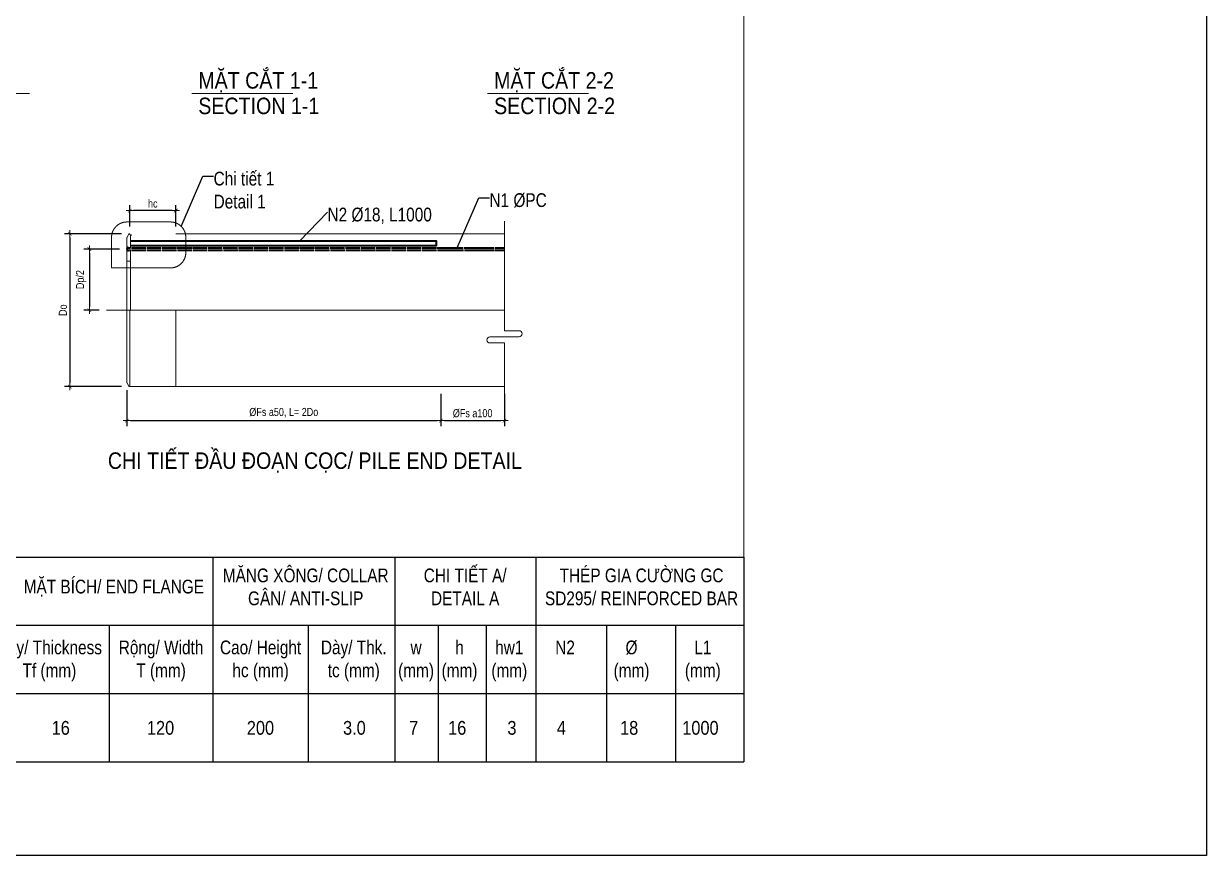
# Model space of a CAD drawing. Header units: millimetres. Extents: x -2123450 to -961021, y -260876 to 649159.
# Drawn here: x -1604211 to -1571989, y -25068 to -2398 of the extents above; entities that cross this region are included whole.
import ezdxf
from ezdxf.enums import TextEntityAlignment as Align

# ---------------------------------------------------------------- set-up
doc = ezdxf.new("R2010")
doc.units = ezdxf.units.MM
doc.header["$LTSCALE"] = 1000
doc.header["$MEASUREMENT"] = 0
doc.header["$PDMODE"] = 66
for name, pattern in [('CENTER2', [1.125, 0.75, -0.125, 0.125, -0.125]), ('CENTERX2', [4, 2.5, -0.5, 0.5, -0.5]), ('HIDDEN2', [4.7625, 3.175, -1.5875])]:
    doc.linetypes.add(name, pattern=pattern)
doc.layers.get('0').update_dxf_attribs({"linetype": 'CONTINUOUS'})
doc.layers.get('DEFPOINTS').update_dxf_attribs({"linetype": 'CONTINUOUS'})
for name, color, linetype, lineweight in [('4.DIM-F', 1, 'CONTINUOUS', 15), ('NDC_S_AXIS', 5, 'CENTER2', 15), ('NDC_S_BREAK-LINE', 1, 'CONTINUOUS', 15), ('NDC_S_CONTINUOUS', 3, 'CONTINUOUS', 20), ('NDC_S_DIM', 1, 'CONTINUOUS', 9), ('NDC_S_HATCH MATERIAL', 8, 'CONTINUOUS', 13), ('NDC_S_REBAR', 4, 'CONTINUOUS', 35), ('NDC_S_VN TEXT', 7, 'CONTINUOUS', 9)]:
    doc.layers.add(name, color=color, linetype=linetype, lineweight=lineweight)
doc.styles.add('NDC_ARIAL', font='arial.ttf', dxfattribs={"width": 0.8})
doc.dimstyles.new('DIM', dxfattribs={"dimtxt": 0.03, "dimasz": 0.035, "dimexe": 0.03, "dimexo": 0.03, "dimgap": 0.005, "dimtad": 1, "dimdec": 0, "dimlfac": 10000, "dimzin": 0, "dimdsep": 46, "dimtxsty": 'NDC_ARIAL', "dimblk": 'DOTSMALL', "dimcen": 0.05, "dimclrd": 1, "dimclre": 1, "dimadec": 0, "dimazin": 0, "dimtfac": 1, "dimtdec": 0, "dimtofl": 0, "dimtmove": 0, "dimatfit": 3, "dimfxl": 0.03, "dimtolj": 1, "dimtzin": 0, "dimarcsym": 0})
doc.dimstyles.new('NDC_1-100', dxfattribs={"dimscale": 100, "dimtxt": 2.2, "dimasz": 1, "dimexe": 1.5, "dimexo": 2, "dimgap": 0.8, "dimtad": 1, "dimdec": 0, "dimdsep": 46, "dimtxsty": 'NDC_ARIAL', "dimblk": 'DIMMARK', "dimcen": 49999.938995, "dimdle": 1.5, "dimclrd": 1, "dimclre": 1, "dimclrt": 3, "dimadec": 0, "dimazin": 0, "dimtfac": 1, "dimtdec": 0, "dimtix": 1, "dimtmove": 2, "dimatfit": 3, "dimfxl": 1, "dimarcsym": 0})

# ---------------------------------------------------------------- blocks, each defined once
blk = doc.blocks.new('_DotSmall')
at = {"color": 0, "linetype": 'ByBlock', "lineweight": 9, "const_width": 0.5}
blk.add_lwpolyline([(-0.0625, 0, 1), (0.0625, 0, 1)], format="xyb", close=True, dxfattribs=at)
blk = doc.blocks.new('DIMMARK')
at = {"layer": 'NDC_S_DIM', "color": 1}
blk.add_line((-1.5, 0), (1, 0), dxfattribs=at)
at = {"layer": 'NDC_S_DIM', "color": 2, "const_width": 0.15}
blk.add_lwpolyline([(-0.5, -0.5), (0.5, 0.5)], dxfattribs=at)
blk = doc.blocks.new('*D467')
at = {"layer": 'DEFPOINTS', "color": 0, "transparency": 16777216}
for p in [(-1601318, -7494), (-1601318, -8125), (-1600068, -8125)]:
    blk.add_point(p, dxfattribs=at)
at = {"layer": 'NDC_S_DIM', "color": 1, "lineweight": -2, "transparency": 16777216}
for p, q in [((-1601318, -7925), (-1601318, -7344)), ((-1600068, -7925), (-1600068, -7344)), ((-1600168, -7494), (-1601218, -7494))]:
    blk.add_line(p, q, dxfattribs=at)
at = {"layer": 'NDC_S_DIM', "color": 1, "lineweight": -2, "transparency": 16777216, "xscale": 100, "yscale": 100, "zscale": 100, "rotation": 180}
blk.add_blockref('DIMMARK', (-1601318, -7494), dxfattribs=at)
at = {"layer": 'NDC_S_DIM', "color": 1, "lineweight": -2, "transparency": 16777216, "xscale": 100, "yscale": 100, "zscale": 100}
blk.add_blockref('DIMMARK', (-1600068, -7494), dxfattribs=at)
at = {"layer": 'NDC_S_DIM', "color": 3, "transparency": 16777216, "insert": (-1600693, -7302), "char_height": 220, "attachment_point": 5, "style": 'NDC_ARIAL'}
blk.add_mtext('hc', dxfattribs=at)
blk = doc.blocks.new('*D468')
at = {"layer": 'DEFPOINTS', "color": 0, "transparency": 16777216}
for p in [(-1601401, -12192), (-1592847, -12292), (-1592847, -13219)]:
    blk.add_point(p, dxfattribs=at)
at = {"layer": 'NDC_S_DIM', "color": 1, "lineweight": -2, "transparency": 16777216}
for p, q in [((-1601401, -12392), (-1601401, -13369)), ((-1592847, -12492), (-1592847, -13369)), ((-1601301, -13219), (-1592947, -13219))]:
    blk.add_line(p, q, dxfattribs=at)
at = {"layer": 'NDC_S_DIM', "color": 1, "lineweight": -2, "transparency": 16777216, "xscale": 100, "yscale": 100, "zscale": 100, "rotation": 180}
blk.add_blockref('DIMMARK', (-1601401, -13219), dxfattribs=at)
at = {"layer": 'NDC_S_DIM', "color": 1, "lineweight": -2, "transparency": 16777216, "xscale": 100, "yscale": 100, "zscale": 100}
blk.add_blockref('DIMMARK', (-1592847, -13219), dxfattribs=at)
at = {"layer": 'NDC_S_DIM', "color": 3, "transparency": 16777216, "insert": (-1597124, -13003), "char_height": 220, "attachment_point": 5, "style": 'NDC_ARIAL'}
blk.add_mtext('ØFs a50, L= 2Do', dxfattribs=at)
blk = doc.blocks.new('*D469')
at = {"layer": 'DEFPOINTS', "color": 0, "transparency": 16777216}
for p in [(-1592847, -12292), (-1591111, -12292), (-1591111, -13219)]:
    blk.add_point(p, dxfattribs=at)
at = {"layer": 'NDC_S_DIM', "color": 1, "lineweight": -2, "transparency": 16777216}
for p, q in [((-1592847, -12492), (-1592847, -13369)), ((-1591111, -12492), (-1591111, -13369)), ((-1592747, -13219), (-1591211, -13219))]:
    blk.add_line(p, q, dxfattribs=at)
at = {"layer": 'NDC_S_DIM', "color": 1, "lineweight": -2, "transparency": 16777216, "xscale": 100, "yscale": 100, "zscale": 100, "rotation": 180}
blk.add_blockref('DIMMARK', (-1592847, -13219), dxfattribs=at)
at = {"layer": 'NDC_S_DIM', "color": 1, "lineweight": -2, "transparency": 16777216, "xscale": 100, "yscale": 100, "zscale": 100}
blk.add_blockref('DIMMARK', (-1591111, -13219), dxfattribs=at)
at = {"layer": 'NDC_S_DIM', "color": 3, "transparency": 16777216, "insert": (-1591979, -13020), "char_height": 220, "attachment_point": 5, "style": 'NDC_ARIAL'}
blk.add_mtext('ØFs a100', dxfattribs=at)
blk = doc.blocks.new('*D470')
at = {"layer": 'DEFPOINTS', "color": 0, "transparency": 16777216}
for p in [(-1601343, -8125), (-1602952, -12292), (-1601343, -12292)]:
    blk.add_point(p, dxfattribs=at)
at = {"layer": 'NDC_S_DIM', "color": 1, "lineweight": -2, "transparency": 16777216}
for p, q in [((-1601543, -8125), (-1603102, -8125)), ((-1602952, -8225), (-1602952, -12192)), ((-1601543, -12292), (-1603102, -12292))]:
    blk.add_line(p, q, dxfattribs=at)
at = {"layer": 'NDC_S_DIM', "color": 1, "lineweight": -2, "transparency": 16777216, "xscale": 100, "yscale": 100, "zscale": 100}
for p, rotation in [((-1602952, -8125), 90), ((-1602952, -12292), 270)]:
    blk.add_blockref('DIMMARK', p, dxfattribs=dict(at, rotation=rotation))
at = {"layer": 'NDC_S_DIM', "color": 3, "transparency": 16777216, "insert": (-1603143, -10208), "char_height": 220, "attachment_point": 5, "rotation": 90, "style": 'NDC_ARIAL'}
blk.add_mtext('Do', dxfattribs=at)
blk = doc.blocks.new('*D471')
at = {"layer": 'DEFPOINTS', "color": 0, "transparency": 16777216}
for p in [(-1601397, -8541), (-1602421, -10208), (-1601952, -10208)]:
    blk.add_point(p, dxfattribs=at)
at = {"layer": 'NDC_S_DIM', "color": 1, "lineweight": -2, "transparency": 16777216}
for p, q in [((-1601597, -8541), (-1602571, -8541)), ((-1602421, -8641), (-1602421, -10108)), ((-1602152, -10208), (-1602571, -10208))]:
    blk.add_line(p, q, dxfattribs=at)
at = {"layer": 'NDC_S_DIM', "color": 1, "lineweight": -2, "transparency": 16777216, "xscale": 100, "yscale": 100, "zscale": 100}
for p, rotation in [((-1602421, -8541), 90), ((-1602421, -10208), 270)]:
    blk.add_blockref('DIMMARK', p, dxfattribs=dict(at, rotation=rotation))
at = {"layer": 'NDC_S_DIM', "color": 3, "transparency": 16777216, "insert": (-1602643, -9375), "char_height": 220, "attachment_point": 5, "rotation": 90, "style": 'NDC_ARIAL'}
blk.add_mtext('Dp/2', dxfattribs=at)
blk = doc.blocks.new('CHI TIET DAU DOAN COC TOLE PHANG')
at = {"linetype": 'HIDDEN2', "ltscale": 0.2}
blk.add_lwpolyline([(0.209, 0.2885), (0.0663, 0.2885, 0.414214), (0.0163, 0.2385), (0.0163, 0.1383), (0.209, 0.1383, 0.414214), (0.259, 0.1883), (0.259, 0.2385, 0.414214)], format="xyb", close=True, dxfattribs=at)
at = {"layer": 'NDC_S_AXIS', "linetype": 'CENTERX2'}
for p, q in [((0.3192, 0), (0, 0)), ((1.301, 0), (0.3192, 0))]:
    blk.add_line(p, q, dxfattribs=at)
at = {"layer": 'NDC_S_BREAK-LINE'}
blk.add_lwpolyline([(1.301, 0.2915), (1.301, -0.0672), (1.3485, -0.0672, -1), (1.3485, -0.0872), (1.301, -0.0872), (1.2534, -0.0872, 1), (1.2534, -0.1072), (1.301, -0.1072), (1.301, -0.2909)], format="xyb", dxfattribs=at)
at = {"layer": 'NDC_S_CONTINUOUS'}
for p, q in [((0.0782, 0.2035), (0.0782, 0.247)), ((0.2262, 0.25), (1.301, 0.25)), ((0.0712, 0.2065), (0.0662, 0.2065)), ((0.0712, 0.1935), (0.0662, 0.1935)), ((0.0712, 0.2065), (0.0712, 0.2045)), ((0.0712, 0.2045), (0.0782, 0.2045)), ((0.0712, 0.1955), (0.0712, 0.1935)), ((0.0712, 0.1955), (0.0782, 0.1955)), ((0.0782, 0.1965), (0.0782, 0)), ((0.0782, 0.16), (0.0662, 0.16)), ((0.0762, 0), (0.0762, -0.25)), ((0.2262, 0), (0.2262, -0.25)), ((0.0762, -0.25), (0.2262, -0.25)), ((0.2262, -0.25), (1.301, -0.25))]:
    blk.add_line(p, q, dxfattribs=at)
blk.add_lwpolyline([(0.0762, -0.248), (0.0762, -0.25), (0.0732, -0.25), (0.0672, -0.238), (0.0662, -0.238), (0.0662, 0.238), (0.0672, 0.238), (0.0732, 0.25), (0.0762, 0.25), (0.0762, 0.247)], dxfattribs=at)
at = {"layer": 'NDC_S_REBAR'}
for p, q in [((0.0702, 0.2035), (0.0782, 0.2035)), ((0.0702, 0.1965), (0.0788, 0.1965)), ((0.0813, 0.2035), (0.1283, 0.2035)), ((0.0818, 0.1965), (0.1288, 0.1965)), ((0.1313, 0.2035), (0.1783, 0.2035)), ((0.1318, 0.1965), (0.1788, 0.1965)), ((0.1813, 0.2035), (0.2262, 0.2035)), ((0.1818, 0.1965), (0.2262, 0.1965)), ((0.2262, 0.2035), (0.2283, 0.2035)), ((0.2262, 0.1965), (0.2288, 0.1965)), ((0.2313, 0.2035), (0.2783, 0.2035)), ((0.2318, 0.1965), (0.2788, 0.1965)), ((0.2813, 0.2035), (0.3283, 0.2035)), ((0.2818, 0.1965), (0.3288, 0.1965)), ((0.3313, 0.2035), (0.3783, 0.2035)), ((0.3318, 0.1965), (0.3788, 0.1965)), ((0.3813, 0.2035), (0.4283, 0.2035)), ((0.3818, 0.1965), (0.4288, 0.1965)), ((0.4313, 0.2035), (0.4783, 0.2035)), ((0.4318, 0.1965), (0.4788, 0.1965)), ((0.4813, 0.2035), (0.5283, 0.2035)), ((0.4818, 0.1965), (0.5288, 0.1965)), ((0.5313, 0.2035), (0.5783, 0.2035)), ((0.5318, 0.1965), (0.5788, 0.1965)), ((0.5813, 0.2035), (0.6283, 0.2035)), ((0.5818, 0.1965), (0.6288, 0.1965)), ((0.6313, 0.2035), (0.6783, 0.2035)), ((0.6318, 0.1965), (0.6788, 0.1965)), ((0.6813, 0.2035), (0.7283, 0.2035)), ((0.6818, 0.1965), (0.7288, 0.1965)), ((0.7313, 0.2035), (0.7783, 0.2035)), ((0.7318, 0.1965), (0.7788, 0.1965)), ((0.7813, 0.2035), (0.8283, 0.2035)), ((0.7818, 0.1965), (0.8288, 0.1965)), ((0.8313, 0.2035), (0.8783, 0.2035)), ((0.8318, 0.1965), (0.8788, 0.1965)), ((0.8813, 0.2035), (0.9283, 0.2035)), ((0.8818, 0.1965), (0.9288, 0.1965)), ((0.9313, 0.2035), (0.9783, 0.2035)), ((0.9318, 0.1965), (0.9788, 0.1965)), ((0.9813, 0.2035), (1.0283, 0.2035)), ((0.9818, 0.1965), (1.0288, 0.1965)), ((1.0313, 0.2035), (1.0783, 0.2035)), ((1.0318, 0.1965), (1.0788, 0.1965)), ((1.0813, 0.2035), (1.1659, 0.2035)), ((1.0818, 0.1965), (1.1668, 0.1965)), ((1.1689, 0.2035), (1.2659, 0.2035)), ((1.1698, 0.1965), (1.2668, 0.1965)), ((1.2689, 0.2035), (1.301, 0.2035)), ((1.2698, 0.1965), (1.301, 0.1965))]:
    blk.add_line(p, q, dxfattribs=at)
blk.add_ellipse((0.0686, 0.2), major_axis=(0, 0.0055), ratio=0.363902, start_param=5.391025, end_param=10.293338, dxfattribs=at)
blk = doc.blocks.new('thep gia cuong')
at = {"layer": 'NDC_S_REBAR'}
blk.add_lwpolyline([(0, -0.014), (1, -0.014), (1, 0), (0, 0)], dxfattribs=at)

msp = doc.modelspace()

# ---------------------------------------------------------------- hatches: boundary and pattern name
at = {"layer": 'NDC_S_HATCH MATERIAL'}
h = msp.add_hatch(dxfattribs=at)
h.set_pattern_fill('ANSI37', color=256, scale=208.333333)
h.set_pattern_definition([(45, (-1970305.918, -238839.367), (-18.4142391, 18.4142391), []), (135, (-1970305.918, -238839.367), (-18.4142391, -18.4142391), [])])
edge = h.paths.add_edge_path()
edge.add_line((-1601275.91, -8149.94), (-1601300.91, -8149.94))
edge.add_line((-1601300.91, -8149.94), (-1601300.91, -8174.94))
edge.add_arc((-1601300.91, -8149.94), 25, 270, 360)

# ---------------------------------------------------------------- linework, layer by layer
for p, q in [((-1637035.68, -16937.46), (-1584588.72, -16937.46)), ((-1599056.25, -16937.46), (-1599056.25, -22517.82)), ((-1594099.17, -16937.46), (-1594099.17, -22517.82)), ((-1590253.49, -16937.46), (-1590253.49, -22517.82)), ((-1590253.49, -16937.46), (-1590253.49, -22517.82)), ((-1584588.72, -16937.46), (-1584588.72, -22517.82)), ((-1637035.68, -18797.58), (-1584588.72, -18797.58)), ((-1601879.71, -18797.58), (-1601879.71, -22517.82)), ((-1596459.11, -18797.58), (-1596459.11, -22517.82)), ((-1592920.36, -18797.58), (-1592920.36, -22517.82)), ((-1591609.51, -18797.58), (-1591609.51, -22517.82)), ((-1588334.6, -18797.58), (-1588334.6, -22517.82)), ((-1586447.25, -18797.58), (-1586447.25, -22517.82)), ((-1629297.7, -20657.7), (-1584588.72, -20657.7)), ((-1637035.68, -22517.82), (-1584588.72, -22517.82))]:
    msp.add_line(p, q)
at = {"layer": '4.DIM-F'}
for p, q in [((-1608334.89, -4300.41), (-1604051.63, -4300.41)), ((-1599632.67, -4300.41), (-1596878.89, -4300.41)), ((-1591573.48, -4300.41), (-1588819.71, -4300.41))]:
    msp.add_line(p, q, dxfattribs=at)
at = {"layer": 'DEFPOINTS'}
msp.add_lwpolyline([(-1698138.72, 64032.18), (-1571988.72, 64032.18), (-1571988.72, -25067.82), (-1698138.72, -25067.82)], close=True, dxfattribs=at)
at = {"layer": 'NDC_S_CONTINUOUS'}
msp.add_line((-1584588.72, 58213.47), (-1584588.72, -22517.82), dxfattribs=at)
at = {"layer": 'NDC_S_HATCH MATERIAL'}
msp.add_arc((-1601300.91, -8149.94), 25, 270, 0, dxfattribs=at)

# ---------------------------------------------------------------- block references
at = {"layer": 'NDC_S_HATCH MATERIAL', "xscale": 8333.333335864481, "yscale": 8333.333335864481, "zscale": 8333.333335864481}
for name, p in [('CHI TIET DAU DOAN COC TOLE PHANG', (-1601952.36, -10208.28)), ('thep gia cuong', (-1601300.91, -8331.19))]:
    msp.add_blockref(name, p, dxfattribs=at)

# ---------------------------------------------------------------- texts
at = {"layer": 'NDC_S_VN TEXT', "lineweight": 70, "style": 'NDC_ARIAL', "width": 0.85}
for s, p in [('MẶT CẮT 1-1', (-1599453.07, -4169.12)), ('MẶT CẮT 2-2', (-1591393.89, -4169.12)), ('SECTION 1-1', (-1599453.07, -4864.91)), ('SECTION 2-2', (-1591393.89, -4864.91))]:
    msp.add_text(s, height=450, dxfattribs=at).set_placement(p)
msp.add_text('CHI TIẾT ĐẦU ĐOẠN CỌC/ PILE END DETAIL', height=450, dxfattribs=at).set_placement((-1596276.35, -14533.79), align=Align.CENTER)
at = {"layer": 'NDC_S_VN TEXT', "style": 'NDC_ARIAL', "width": 0.85}
for s, p in [('16', (-1603201.48, -21779.73)), ('120', (-1600481.27, -21779.73)), ('200', (-1597759.47, -21779.73)), ('3.0', (-1595200.2, -21779.73)), ('7', (-1593583.99, -21779.73)), ('16', (-1592400.21, -21779.73)), ('3', (-1590907.84, -21779.73)), ('4', (-1589560.41, -21779.73)), ('18', (-1587714.14, -21779.73)), ('1000', (-1585772.33, -21779.73))]:
    msp.add_text(s, height=375, dxfattribs=at).set_placement(p, align=Align.CENTER)
at = {"layer": 'NDC_S_VN TEXT', "char_height": 375, "attachment_point": 1, "style": 'NDC_ARIAL'}
for s, insert in [('{\\fArial|b0|i0|c0|p34;Chi tiết 1\\PDetail 1}', (-1599036.43, -6434.6)), ('{\\fArial|b0|i0|c0|p34;N1 \\A1;Ø\\A0;PC}', (-1591519.49, -7020.87)), ('\\A1;N2 Ø18, L1000', (-1595932.56, -7413.52))]:
    msp.add_mtext(s, dxfattribs=dict(at, insert=insert))
at = {"layer": 'NDC_S_VN TEXT', "char_height": 375, "attachment_point": 2, "style": 'NDC_ARIAL'}
for s, width, insert in [('MĂNG XÔNG/ COLLAR\\PGÂN/ ANTI-SLIP', 5400.8432, (-1596527, -17249.59)), ('CHI TIẾT A/ DETAIL A', 2940.998, (-1592182.13, -17249.59)), ('THÉP GIA CƯỜNG GC SD295/ REINFORCED BAR', 5856.9136, (-1587376.96, -17249.59)), ('MẶT BÍCH/ END FLANGE', 5725.6224, (-1601754.03, -17554.64)), ('Dày/ Thickness Tf (mm)', 3146.0894, (-1603509.95, -19212.59)), ('Rộng/ Width\\PT (mm)', 2739.5929, (-1600467.6, -19212.59)), ('Cao/ Height\\Phc (mm)', 2401.6107, (-1597756.03, -19212.59)), ('Dày/ Thk.\\Ptc (mm)', 2300.003, (-1595217.21, -19212.59)), ('w\\P(mm)', 0.1346, (-1593519.62, -19212.59)), ('h\\P(mm)', 704.2382, (-1592335.84, -19212.59)), ('hw1\\P(mm)', 0.1346, (-1590979.81, -19212.59)), ('N2', 0.1346, (-1589459.73, -19212.59)), ('\\A1;Ø{\\A0;\\P(mm)}', 0.1346, (-1587649.76, -19212.59)), ('L1\\P(mm)', 0.1346, (-1585707.95, -19212.59))]:
    msp.add_mtext_dynamic_manual_height_columns(s, width=width, gutter_width=0.37, heights=[0], dxfattribs=dict(at, insert=insert))

# ---------------------------------------------------------------- dimensions: what is measured, and where the dimension line sits
at = {"layer": 'NDC_S_DIM'}
for base, p1, p2, text, picture, middle in [((-1601317.58, -7493.87), (-1600067.58, -8124.94), (-1601317.58, -8124.94), 'hc', '*D467', (-1600692.58, -7302.07)), ((-1592847.03, -13218.78), (-1601400.91, -12191.61), (-1592847.03, -12291.61), 'ØFs a50, L= 2Do', '*D468', (-1597123.97, -13002.97)), ((-1591110.97, -13218.78), (-1592847.03, -12291.61), (-1591110.97, -12291.61), 'ØFs a100', '*D469', (-1591979, -13020.3))]:
    dim = msp.add_linear_dim(base=base, p1=p1, p2=p2, text=text, dimstyle='NDC_1-100', dxfattribs=at)
    dim.commit()
    dim.dimension.update_dxf_attribs({"geometry": picture, "text_midpoint": middle})
for base, p1, p2, text, picture, middle in [((-1602951.52, -12291.61), (-1601342.58, -8124.94), (-1601342.58, -12291.61), 'Do', '*D470', (-1603143.33, -10208.28)), ((-1602421, -10208.28), (-1601396.96, -8540.76), (-1601952.36, -10208.28), 'Dp/2', '*D471', (-1602643.41, -9374.52))]:
    dim = msp.add_linear_dim(base=base, p1=p1, p2=p2, angle=90, text=text, dimstyle='NDC_1-100', dxfattribs=at)
    dim.commit()
    dim.dimension.update_dxf_attribs({"geometry": picture, "text_midpoint": middle})

# ---------------------------------------------------------------- leaders
at = {"layer": 'NDC_S_DIM', "annotation_type": 0, "has_hookline": 1, "hookline_direction": 0, "text_width": 1556.07}
msp.add_leader([(-1599916.27, -7926.17), (-1599331.17, -6559.6), (-1599036.43, -6559.6)], dimstyle='DIM', override={"dimgap": 0.005, "dimtad": 0}, dxfattribs=at)
at = {"layer": 'NDC_S_VN TEXT', "annotation_type": 0, "has_hookline": 1, "hookline_direction": 0}
for points, text_width in [([(-1592399.34, -8512.44), (-1591814.23, -7145.87), (-1591519.5, -7145.87)], 1511.87), ([(-1596698.26, -8331.19), (-1595932.6, -7538.52), (-1595932.57, -7538.52)], 2790.65)]:
    msp.add_leader(points, dimstyle='DIM', override={"dimgap": 0.005, "dimtad": 0}, dxfattribs=dict(at, text_width=text_width))

doc.saveas('drawing.dxf')
